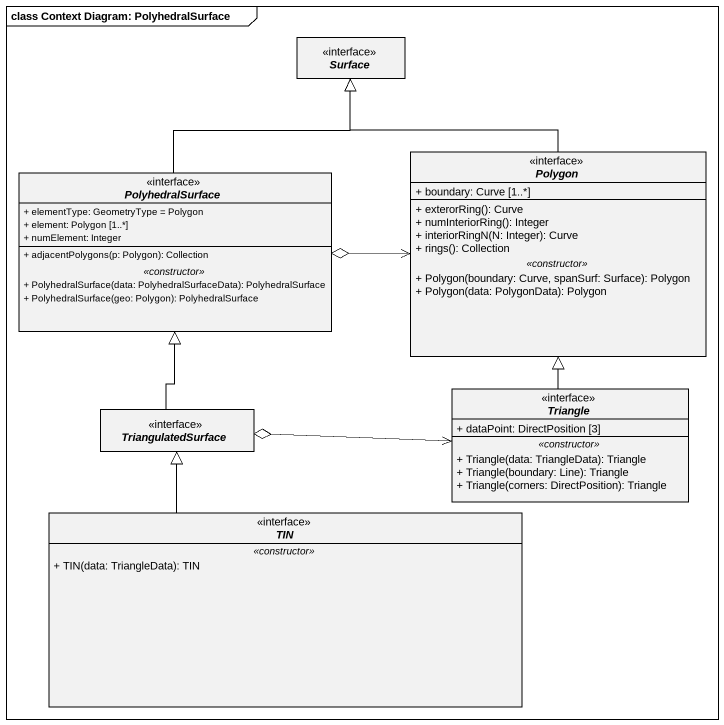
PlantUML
@startuml
mainframe class Context Diagram: PolyhedralSurface
hide circle
hide empty members
skinparam classAttributeIconSize 0
interface Surface
interface PolyhedralSurface {
  + elementType: GeometryType = Polygon
  + element: Polygon [1..*]
  + numElement: Integer
  --
  + adjacentPolygons(p: Polygon): Collection
  .. <<constructor>> ..
  + PolyhedralSurface(data: PolyhedralSurfaceData): PolyhedralSurface
  + PolyhedralSurface(geo: Polygon): PolyhedralSurface
}
interface Polygon {
  + boundary: Curve [1..*]
  --
  + exterorRing(): Curve
  + numInteriorRing(): Integer
  + interiorRingN(N: Integer): Curve
  + rings(): Collection
  .. <<constructor>> ..
  + Polygon(boundary: Curve, spanSurf: Surface): Polygon
  + Polygon(data: PolygonData): Polygon
}
interface TriangulatedSurface
interface Triangle {
  + dataPoint: DirectPosition [3]
  .. <<constructor>> ..
  + Triangle(data: TriangleData): Triangle
  + Triangle(boundary: Line): Triangle
  + Triangle(corners: DirectPosition): Triangle
}
interface TIN {
  .. <<constructor>> ..
  + TIN(data: TriangleData): TIN
}
PolyhedralSurface -up-|> Surface
Polygon -up-|> Surface
Polygon <-left-o PolyhedralSurface
TriangulatedSurface -up-|> PolyhedralSurface
Triangle -up-|> Polygon
Triangle <-left-o TriangulatedSurface
TIN -up-|> TriangulatedSurface
@enduml
